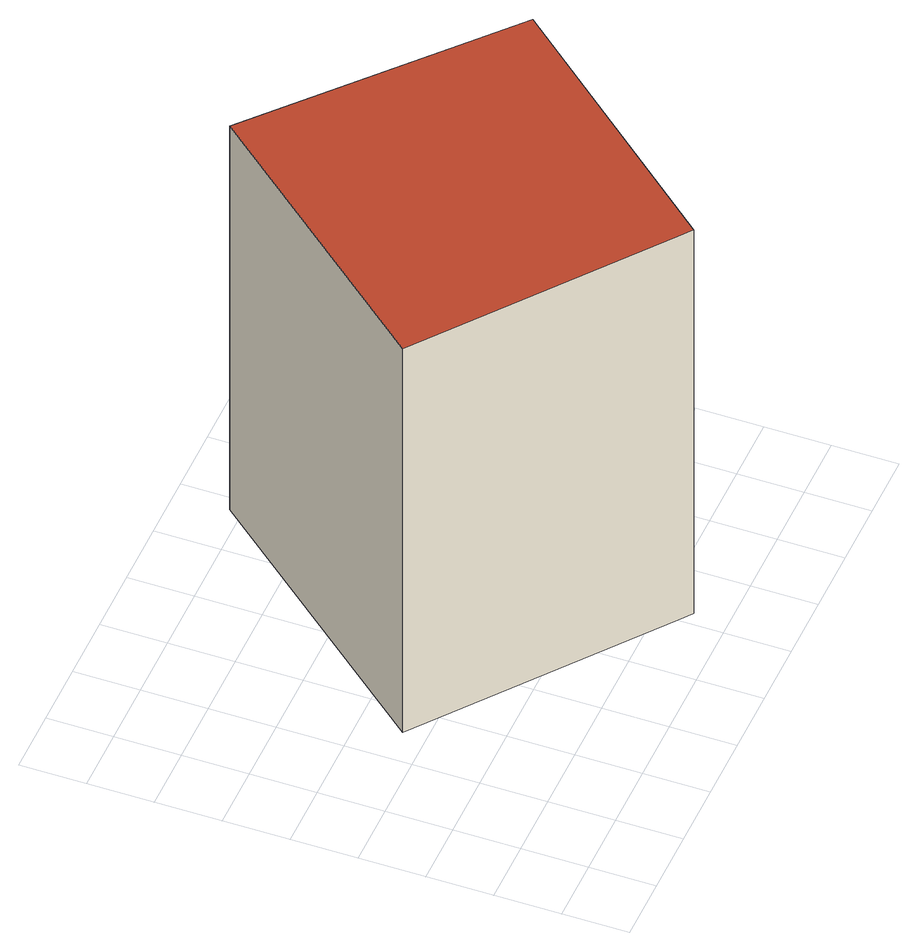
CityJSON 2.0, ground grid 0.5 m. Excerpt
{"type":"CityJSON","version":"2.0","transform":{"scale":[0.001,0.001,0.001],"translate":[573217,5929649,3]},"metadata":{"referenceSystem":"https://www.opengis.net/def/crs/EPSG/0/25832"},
"CityObjects":{
"building1":{"type":"Building","attributes":{"Grundfläche 2D":"5.652594","Grundhöhe NN":"3.507"},"geometry":[{"type":"Solid","lod":"3","boundaries":[[[[0,1,2,3,4]],[[1,0,5,6]],[[2,1,6,7]],[[3,2,7,8]],[[0,4,3,8,9,5]],[[8,7,6,5,9]]]],"semantics":{"surfaces":[{"type":"RoofSurface"},{"type":"WallSurface"},{"type":"GroundSurface"}],"values":[[0,1,1,1,1,2]]}}]}
},
"vertices":[
[2607,262,4135],[4143,2059,4135],[2393,3595,4135],[776,1678,4135],[2509,337,4135],[2607,262,507],[4143,2059,507],[2393,3595,507],[776,1678,507],[2509,337,507]
]}
